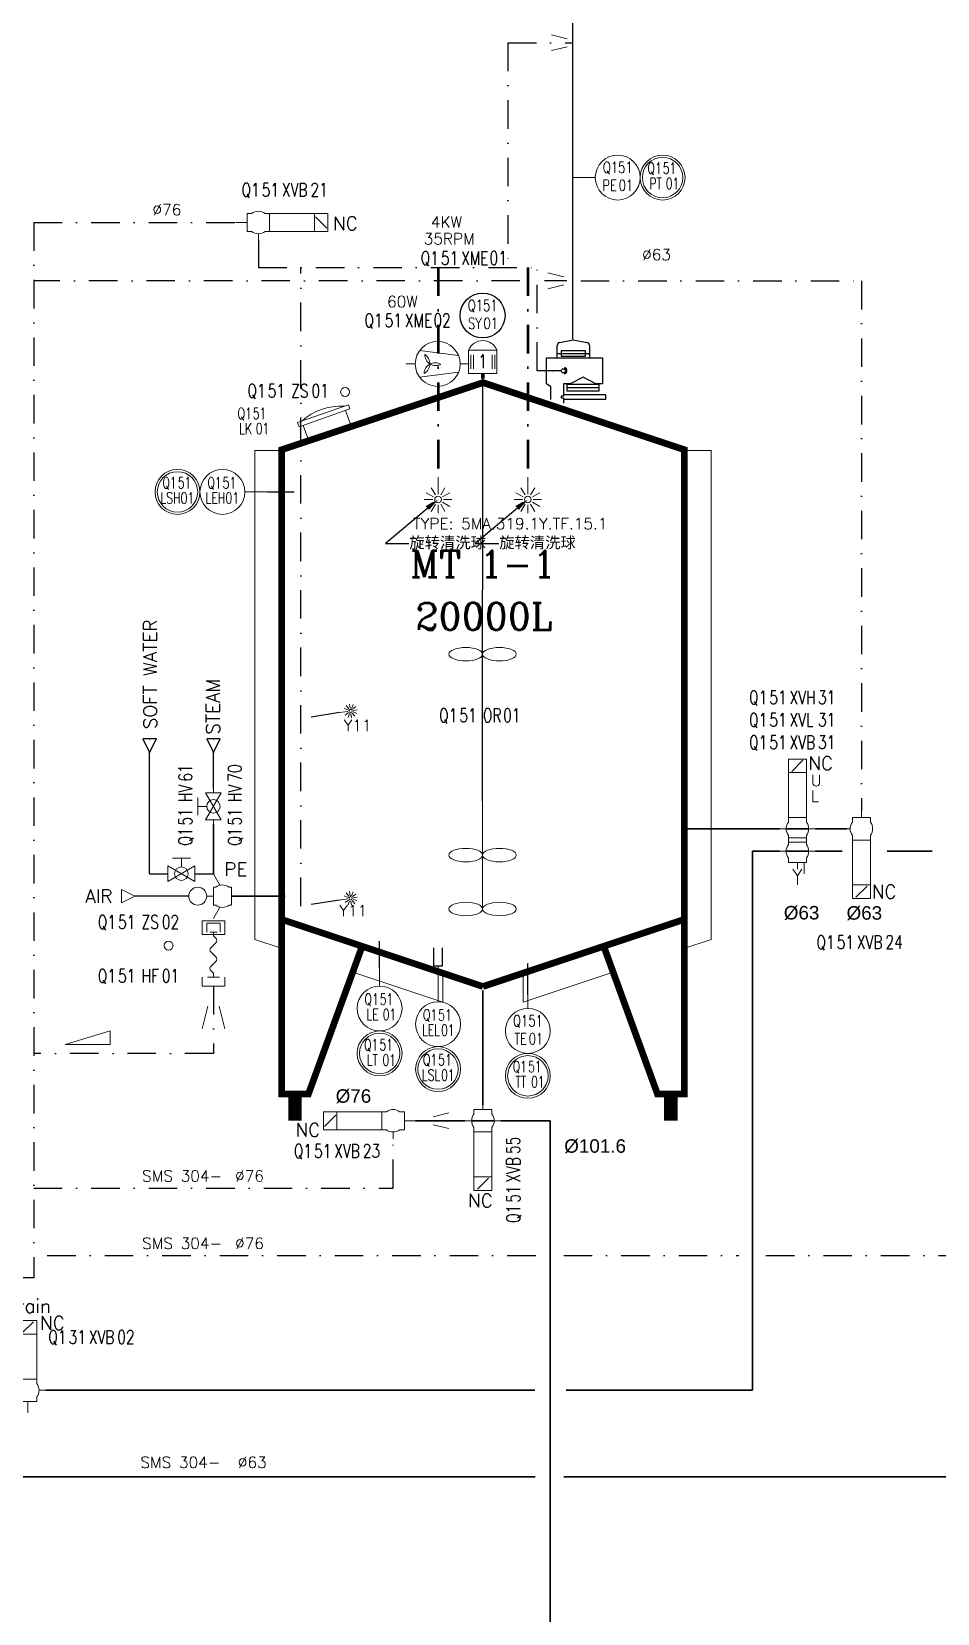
# Model space of a CAD drawing. Header units: inches. Extents: x 14562 to 16152, y 23695 to 24906.
# Drawn here: x 14751.1 to 14952.8, y 24360.5 to 24712.6 of the extents above; entities that cross this region are included whole.
import ezdxf
from ezdxf import colors
from ezdxf.entities.mleader import LeaderData, LeaderLine
from ezdxf.enums import TextEntityAlignment as Align
from ezdxf.math import Vec2, Vec3

# ---------------------------------------------------------------- set-up
doc = ezdxf.new("R2010")
doc.units = ezdxf.units.IN
doc.header["$MEASUREMENT"] = 0
doc.linetypes.add('DASHDOT2', pattern=[12.7, 6.35, -3.175, 0, -3.175])
for name, color, linetype, lineweight in [('17 Pipe CIP', 4, 'DASHDOT2', 50), ('19 Pipe Process', 30, 'Continuous', 30), ('31 Equipment', 7, 'Continuous', 9), ('33 Instruments Labels', 7, 'Continuous', 9), ('43 TXT English', 7, 'Continuous', 9)]:
    doc.layers.add(name, color=color, linetype=linetype, lineweight=lineweight)
for name, color, linetype in [('CUVERIE', 7, 'Continuous'), ('DIAMETRE', 7, 'Continuous'), ('MATERIEL-DIVERS', 7, 'Continuous'), ('POMPES-PROCESS', 7, 'Continuous'), ('REPERES', 7, 'Continuous'), ('techn-data', 7, 'Continuous'), ('TEXTE', 7, 'Continuous'), ('TEXTES', 7, 'Continuous'), ('TUYAUTERIE-AIR INSTRUMENT', 3, 'Continuous'), ('TUYAUTERIE-EAU', 5, 'Continuous'), ('TUYAUTERIE-GAZ', 3, 'Continuous'), ('TUYAUTERIE-NEP', 4, 'DASHDOT2'), ('TUYAUTERIE-VAPEUR', 6, 'Continuous'), ('TXT_FR', 7, 'Continuous'), ('VANNES', 7, 'Continuous')]:
    doc.layers.add(name, color=color, linetype=linetype)
doc.layers.get('REPERES').off()
doc.styles.add('ROMANC', font='romanc')
doc.styles.add('ROMANS', font='ROMANS.SHX')
doc.styles.add('ROMANT', font='romant')
doc.styles.get("Standard").update_dxf_attribs({"font": 'arial.ttf'})

# ---------------------------------------------------------------- blocks, each defined once
blk = doc.blocks.new('EGOUT')
at = {"color": 7}
for p, q in [((-3.2, 9.61), (0, 4.81)), ((0, 4.81), (3.2, 9.61)), ((0, 4.81), (0, 0))]:
    blk.add_line(p, q, dxfattribs=at)
at = {"color": 7, "extrusion": (0, -1, 0)}
blk.add_point((0, 0), dxfattribs=at)
at = {"layer": 'POMPES-PROCESS', "style": 'ROMANS'}
blk.add_attdef('EGOUT', text='', height=3, dxfattribs=at).set_placement((0, -4), align=Align.MIDDLE)
blk = doc.blocks.new('APV-TNK-GEN-11')
at = {"layer": '31 Equipment', "color": 7}
for points, const_width in [([(-14.94, 21.58), (-21.58, 3.32), (-24.9, 3.32), (-24.9, 83), (0, 91.3), (24.9, 83), (24.9, 3.32), (21.58, 3.32), (14.94, 21.58)], 0.83), ([(-24.9, 24.9), (0, 16.6)], 0.83), ([(24.9, 24.9), (0, 16.6)], 0.83), ([(-23.24, 3.32), (-23.24, 0)], 1.66), ([(23.24, 3.32), (23.24, 0)], 1.66)]:
    blk.add_lwpolyline(points, dxfattribs=dict(at, const_width=const_width))
at = {"layer": '31 Equipment', "ltscale": 38}
blk.add_point((0, 16), dxfattribs=at)
blk = doc.blocks.new('APV-TNK-INSULAT-12')
at = {"layer": '31 Equipment', "color": 7}
for p, q in [((-24.95, 67), (-28.22, 67)), ((-28.22, 67), (-28.22, 6.51)), ((24.95, 67), (28.22, 67)), ((28.22, 67), (28.22, 6.51)), ((-28.22, 6.51), (-24.95, 5.42)), ((28.22, 6.51), (24.95, 5.42)), ((-15.74, 2.35), (-4.98, -1.24)), ((-4.98, -1.24), (-4.98, 2.26)), ((15.74, 2.35), (4.98, -1.24)), ((4.98, -1.24), (4.98, 2.26))]:
    blk.add_line(p, q, dxfattribs=at)
at = {"layer": '31 Equipment'}
for p, q in [((-24.95, 5.42), (-24.95, 67)), ((24.95, 5.42), (24.95, 67)), ((-15.74, 2.35), (-14.94, 5.58)), ((-14.94, 5.58), (-4.98, 2.26)), ((14.94, 5.58), (4.98, 2.26)), ((15.74, 2.35), (14.94, 5.58))]:
    blk.add_line(p, q, dxfattribs=at)
at = {"layer": '31 Equipment', "ltscale": 38}
blk.add_point((0, 0), dxfattribs=at)
blk = doc.blocks.new('APV-INS-M-L-LE2')
at = {"layer": '31 Equipment', "color": 7}
blk.add_line((5, 0), (13, 0), dxfattribs=at)
at = {"layer": '31 Equipment', "lineweight": 25}
blk.add_lwpolyline([(17, 1), (13, 1), (13, 0), (13, -1), (17, -1)], dxfattribs=at)
at = {"layer": '31 Equipment', "color": 7}
blk.add_circle((0, 0), 5, dxfattribs=at)
at = {"layer": '33 Instruments Labels', "style": 'ROMANS', "width": 0.8}
blk.add_attdef('LE?', text='', height=3, dxfattribs=at).set_placement((0, 0), align=Align.MIDDLE)
blk = doc.blocks.new('APV-INS-F-L-LS')
at = {"layer": '31 Equipment'}
for radius in [5, 4.5]:
    blk.add_circle((0, 0), radius, dxfattribs=at)
at = {"layer": '33 Instruments Labels', "style": 'ROMANS', "width": 0.8}
blk.add_attdef('LS?', text='', height=3, dxfattribs=at).set_placement((0, 0), align=Align.MIDDLE)
blk = doc.blocks.new('APV-INS-M-L-TE')
at = {"layer": '31 Equipment', "color": 7}
blk.add_line((0, -5), (0, -10), dxfattribs=at)
blk.add_circle((0, 0), 5, dxfattribs=at)
at = {"layer": '33 Instruments Labels', "style": 'ROMANS', "width": 0.8, "flags": 8}
blk.add_attdef('TE', text='', height=3, dxfattribs=at).set_placement((0, 0), align=Align.MIDDLE)
blk = doc.blocks.new('APV-INS-F-L-TT')
at = {"layer": '31 Equipment'}
for radius in [5, 4.5]:
    blk.add_circle((0, 0), radius, dxfattribs=at)
blk = doc.blocks.new('APV-TNK-ACC-MOT-1')
at = {"layer": '31 Equipment', "color": 7}
for p, q in [((3.15, 6.4), (-3.15, 6.4)), ((-3.15, 6.4), (-3.15, 1.15)), ((-2.64, 5.35), (-2.64, 2.2)), ((-2.1, 5.35), (-2.1, 2.2)), ((2.1, 5.35), (2.1, 2.2)), ((2.66, 5.35), (2.66, 2.2)), ((3.15, 1.15), (3.15, 6.4)), ((-3.15, 1.15), (3.15, 1.15))]:
    blk.add_line(p, q, dxfattribs=at)
blk.add_arc((0, 5.09), 3.41, 22.6199, 157.3801, dxfattribs=at)
at = {"layer": '31 Equipment', "ltscale": 38}
blk.add_point((0, 0), dxfattribs=at)
at = {"layer": '31 Equipment', "color": 7}
blk.add_trace([(-0.39, 0), (0.39, 0), (-0.39, 1.15), (0.39, 1.15)], dxfattribs=at)
at = {"layer": '31 Equipment', "style": 'ROMANT', "width": 0.8}
blk.add_text('1', height=3, dxfattribs=at).set_placement((0, 3.89), align=Align.MIDDLE)
blk = doc.blocks.new('APV-INS-M-L-LE1')
at = {"layer": '31 Equipment', "color": 7}
blk.add_line((0, -5), (0, -10), dxfattribs=at)
blk.add_circle((0, 0), 5, dxfattribs=at)
blk = doc.blocks.new('APV-TNK-ACC-MANHOLE-1')
at = {"layer": '31 Equipment'}
for p, q in [((-6, 3), (-6, 4)), ((-6, 4), (6, 4)), ((6, 3), (6, 4)), ((-6, 3), (6, 3)), ((-5, 0), (-5, 3)), ((5, 3), (5, 0))]:
    blk.add_line(p, q, dxfattribs=at)
blk.add_arc((0, -8), 13, 67.3801, 112.6199, dxfattribs=at)
blk = doc.blocks.new('APV-INS-POS-GEN-1')
at = {"layer": '31 Equipment', "color": 5}
blk.add_circle((0, 0), 1, dxfattribs=at)
blk = doc.blocks.new('APV-TNK-ACC-AGIT-1')
at = {"layer": '31 Equipment'}
blk.add_line((0, 0), (0, -8), dxfattribs=at)
for centre in [(-2.5, -8), (2.5, -8)]:
    blk.add_ellipse(centre, major_axis=(-2.5, 0), ratio=0.4, dxfattribs=at)
blk = doc.blocks.new('APV-FTG-CONX-QUICK-1')
at = {"layer": '31 Equipment'}
for p, q in [((-0.5, 2.5), (2.5, 2.5)), ((-0.5, -2.5), (-0.5, 2.5)), ((0, 1.5), (2, 1.5)), ((0, 0.83), (0, -0.83)), ((2, 1.5), (2, -1.5)), ((2.5, 2.5), (2.5, -2.5)), ((2.5, -2.5), (-0.5, -2.5)), ((0, -0.83), (0, -0.83)), ((2, -1.5), (0, -1.5))]:
    blk.add_line(p, q, dxfattribs=at)
blk = doc.blocks.new('APV-FTG-CONX-HOSE-1')
at = {"layer": '31 Equipment'}
for p, q in [((-4.17, 0), (-5, 0)), ((4.17, 0), (5, 0))]:
    blk.add_line(p, q, dxfattribs=at)
for points in [[(-4.17, 0), (-3.63, 0.5), (-3.42, 0.71), (-3.13, 0.79), (-2.83, 0.71), (-2.58, 0.5), (-1.54, -0.5), (-1.33, -0.71), (-1.04, -0.79), (-0.75, -0.71), (-0.5, -0.5), (0, 0)], [(0, 0), (0.54, 0.5), (0.75, 0.71), (1.04, 0.79), (1.33, 0.71), (1.58, 0.5), (2.62, -0.5), (2.83, -0.71), (3.12, -0.79), (3.42, -0.71), (3.67, -0.5), (4.17, 0)]]:
    blk.add_lwpolyline(points, dxfattribs=at)
blk = doc.blocks.new('APV-FTG-CONX-SCREWED-1')
at = {"layer": '31 Equipment'}
for p, q in [((0, 2.5), (2, 2.5)), ((0, 1.33), (0, -1.33)), ((2, 2.5), (2, -2.5)), ((0, -1.33), (0, -1.33)), ((2, -2.5), (0, -2.5))]:
    blk.add_line(p, q, dxfattribs=at)
blk = doc.blocks.new('APV-FCE-GEN-REDCON-1')
at = {"layer": '31 Equipment', "color": 7}
for p, q in [((-2.5, 2.5), (2.5, 1.25)), ((2.5, 1.25), (2.5, 1.25)), ((2.5, -1.25), (-2.5, -2.5))]:
    blk.add_line(p, q, dxfattribs=at)
blk = doc.blocks.new('APV-SIGN-FLOW-SLOPE-1')
at = {"layer": '31 Equipment'}
blk.add_lwpolyline([(-5, 2), (5, 2), (5, 5), (-5, 2)], dxfattribs=at)
at = {"layer": '31 Equipment', "style": 'ROMANS'}
blk.add_attdef('%', text='', height=2, rotation=16.6992, dxfattribs=at).set_placement((-0.64, 4.87), align=Align.MIDDLE)
blk = doc.blocks.new('APV-INS-F-L-LT')
at = {"layer": '31 Equipment'}
for radius in [5, 4.5]:
    blk.add_circle((0, 0), radius, dxfattribs=at)
blk = doc.blocks.new('SPB')
at = {"color": 7}
for p, q in [((0, -6), (0, 0)), ((-2.598, -9), (-1.302, -8.25)), ((-2.124, -9.624), (-1.062, -8.562)), ((-1.5, -10.098), (-0.75, -8.802)), ((-0.774, -10.398), (-0.39, -8.952)), ((0, -10.5), (0, -9)), ((0.774, -10.398), (0.39, -8.952)), ((1.5, -10.098), (0.75, -8.802)), ((2.124, -9.624), (1.062, -8.562)), ((2.598, -9), (1.302, -8.25))]:
    blk.add_line(p, q, dxfattribs=at)
blk.add_circle((0, -7.5), 1.5, dxfattribs=at)
at = {"color": 7, "extrusion": (0, 1, 0)}
blk.add_point((0, 0), dxfattribs=at)
blk = doc.blocks.new('GOAVEC')
at = {"layer": 'MATERIEL-DIVERS'}
for p, q in [((0.48, 11.27), (3, 11.77)), ((3, 11.77), (5.52, 11.27)), ((0, 8.4), (0, 10.68)), ((0, 9.21), (6, 9.21)), ((5.28, 9.71), (0.72, 9.71)), ((0.72, 9.71), (0.72, 8.7)), ((5.28, 8.7), (5.28, 9.71)), ((6, 10.68), (6, 8.4)), ((-0.74, 6), (-2.03, 6)), ((-2, 8.4), (8.4, 8.4)), ((-2, 3.6), (-2, 8.4)), ((0.72, 8.7), (5.28, 8.7)), ((8.4, 8.4), (8.4, 3.6)), ((-1.2, 3), (-2, 3.6)), ((-1.2, 0.7), (-1.2, 3)), ((2.26, 3.6), (1.2, 3.6)), ((1.2, 3.6), (1.2, 1.27)), ((1.8, 3.49), (1.8, 2.29)), ((7.8, 3.49), (1.8, 3.49)), ((4.8, 4.8), (2.53, 3.66)), ((7.07, 3.66), (4.8, 4.8)), ((8.4, 3.6), (7.34, 3.6)), ((7.8, 2.29), (7.8, 3.49)), ((0.76, 1.27), (0.76, 1.01)), ((1.2, 1.27), (0.76, 1.27)), ((0.76, 1.01), (1.2, 1.01)), ((9, 1.52), (1.19, 1.52)), ((1.19, 1.01), (1.19, 0.72)), ((1.19, 0.72), (9, 0.72)), ((1.2, 1.01), (1.2, 0)), ((1.8, 2.89), (7.8, 2.89)), ((1.8, 2.29), (7.8, 2.29)), ((9, 0.72), (9, 1.52))]:
    blk.add_line(p, q, dxfattribs=at)
for centre, start, end in [((0.6, 10.68), 101.3099, 180), ((5.4, 10.68), 0, 78.6901), ((2.26, 4.2), 270, 296.5651), ((7.34, 4.2), 243.4349, 270)]:
    blk.add_arc(centre, 0.6, start, end, dxfattribs=at)
at = {"layer": 'MATERIEL-DIVERS', "color": 7, "extrusion": (1, 0, 0)}
for p in [(6, 9), (9, 1)]:
    blk.add_point(p, dxfattribs=at)
at = {"layer": 'MATERIEL-DIVERS', "color": 2}
for p in [(6, 9), (-2, 6), (9, 1)]:
    blk.add_point(p, dxfattribs=at)
at = {"layer": 'MATERIEL-DIVERS', "color": 7, "extrusion": (-1, 0, 0)}
blk.add_point((-2, 6), dxfattribs=at)
at = {"layer": 'MATERIEL-DIVERS', "xscale": 0.2499010929244832, "yscale": 0.2499010929244832, "zscale": 0.2499010929244832, "rotation": 90}
blk.add_blockref('SPB', (-0.74, 6), dxfattribs=at)
blk = doc.blocks.new('INSTR-M-L-SY')
at = {"layer": 'MATERIEL-DIVERS', "color": 7}
blk.add_circle((0, 0), 5, dxfattribs=at)
blk = doc.blocks.new('APV-VLV-SSEAT-SW42-3')
at = {"layer": '31 Equipment', "ltscale": 38}
for p, q in [((1.25, 15.25), (-1.25, 12.75)), ((-2, 2.5), (-2, 1.5)), ((2, 2.5), (2, 1.5)), ((-2, -2.5), (-2, -1.5)), ((2, -2.5), (-2, -2.5)), ((-2, -2.5), (2, -2.5)), ((0, -2.5), (0, -5)), ((2, -2.5), (2, -1.5))]:
    blk.add_line(p, q, dxfattribs=at)
at = {"layer": '31 Equipment'}
for p, q in [((-4, 0), (-2.5, 0)), ((2.5, 0), (4, 0))]:
    blk.add_line(p, q, dxfattribs=at)
at = {"layer": '31 Equipment', "lineweight": 30}
blk.add_line((2.5, 0), (-2.5, 0), dxfattribs=at)
at = {"layer": '31 Equipment', "ltscale": 38}
for points in [[(-2, 12.5), (2, 12.5), (2, 15.5), (-2, 15.5)], [(-2, 2.5), (2, 2.5), (2, 12.5), (-2, 12.5)]]:
    blk.add_lwpolyline(points, close=True, dxfattribs=at)
for start, end in [(143.1301, 216.8699), (323.1301, 36.8699)]:
    blk.add_arc((0, 0), 2.5, start, end, dxfattribs=at)
blk = doc.blocks.new('APV-VLV-SSEAT-SW41-3')
at = {"layer": '31 Equipment', "ltscale": 38}
for p, q in [((1.25, 15.25), (-1.25, 12.75)), ((-2, 2.5), (-2, 1.5)), ((2, 2.5), (2, 1.5)), ((2.5, 0), (4, 0)), ((-2, -2.5), (-2, -1.5)), ((2, -2.5), (-2, -2.5)), ((-2, -2.5), (2, -2.5)), ((0, -2.5), (0, -5)), ((2, -2.5), (2, -1.5))]:
    blk.add_line(p, q, dxfattribs=at)
for points in [[(-2, 12.5), (2, 12.5), (2, 15.5), (-2, 15.5)], [(-2, 2.5), (2, 2.5), (2, 12.5), (-2, 12.5)]]:
    blk.add_lwpolyline(points, close=True, dxfattribs=at)
for start, end in [(143.1301, 216.8699), (323.1301, 36.8699)]:
    blk.add_arc((0, 0), 2.5, start, end, dxfattribs=at)
blk = doc.blocks.new('APV-VLV-SAMPL-PRD20-2')
at = {"layer": '31 Equipment', "ltscale": 38}
for p, q in [((-2.54, 2.44), (-4, 5)), ((-4, 0), (-5.5, 0)), ((-4, 2), (-3.5, 2)), ((-4, 2), (-4, -2)), ((0, 2), (-0.5, 2)), ((0, 2), (0, -2)), ((0, -2), (0, 2)), ((-4, -2), (-3.5, -2)), ((-2.54, -2.44), (-4, -5)), ((0, -2), (-0.5, -2))]:
    blk.add_line(p, q, dxfattribs=at)
at = {"layer": '31 Equipment'}
blk.add_circle((-7.5, 0), 2, dxfattribs=at)
at = {"layer": '31 Equipment', "ltscale": 38}
for start, end in [(53.1301, 126.8699), (233.1301, 306.8699)]:
    blk.add_arc((-2, 0), 2.5, start, end, dxfattribs=at)
blk = doc.blocks.new('APV-VLV-DSEAT-DA34-3')
at = {"layer": '31 Equipment', "ltscale": 38}
for p, q in [((1.25, 20.25), (-1.25, 17.75)), ((-2, 7.5), (-2, 6.5)), ((2, 7.5), (2, 6.5)), ((-4, 5), (-2.5, 5)), ((4, 5), (2.5, 5)), ((-2, 3), (-2, 3.5)), ((-2, 2), (-2, 1.5)), ((2, 3), (2, 3.5)), ((2, 2), (2, 1.5)), ((-4, 0), (-2.5, 0)), ((-2, -2.5), (-2, -1.5)), ((-2, -2.5), (2, -2.5)), ((0, -2.5), (0, -4)), ((1.5, -2.5), (1.5, -5)), ((2, -2.5), (2, -1.5)), ((2.5, 0), (4, 0)), ((0, -5.5), (-1, -4)), ((1, -4), (0, -5.5)), ((0, -5.5), (0, -7.5))]:
    blk.add_line(p, q, dxfattribs=at)
at = {"layer": '31 Equipment', "lineweight": 30}
for p, q in [((-2.5, 5), (2.5, 5)), ((-2.5, 0), (2.5, 0))]:
    blk.add_line(p, q, dxfattribs=at)
at = {"layer": '31 Equipment', "ltscale": 38}
for points in [[(-2, 17.5), (2, 17.5), (2, 20.5), (-2, 20.5)], [(-2, 7.5), (2, 7.5), (2, 17.5), (-2, 17.5)], [(-2, 3), (2, 3), (2, 2), (-2, 2)]]:
    blk.add_lwpolyline(points, close=True, dxfattribs=at)
for centre, start, end in [((0, 5), 143.1301, 216.8699), ((0, 5), 323.1301, 36.8699), ((0, 0), 143.1301, 216.8699), ((0, 0), 323.1301, 36.8699)]:
    blk.add_arc(centre, 2.5, start, end, dxfattribs=at)
at = {"layer": '31 Equipment', "style": 'ROMANS', "flags": 8}
for tag, p in [('U', (3, 14.5)), ('L', (3, 11))]:
    blk.add_attdef(tag, p, '', height=2.5, dxfattribs=at)
blk = doc.blocks.new('APV-SIGN-ARW-FLOW-1')
at = {"layer": '31 Equipment'}
for p, q in [((-1.5, -1.5), (-1.5, 1.5)), ((-1.5, 1.5), (1.5, 0)), ((1.5, 0), (-1.5, -1.5))]:
    blk.add_line(p, q, dxfattribs=at)
blk = doc.blocks.new('APV-TNK-ACC-SPRAYBALL-1')
at = {"layer": '31 Equipment'}
for p, q in [((0, -3.81), (0, 0)), ((-1.03, -4.4), (-2.65, -3.47)), ((-0.6, -3.97), (-1.53, -2.35)), ((0.6, -3.97), (1.53, -2.35)), ((1.03, -4.4), (2.65, -3.47)), ((-1.19, -5), (-3.05, -5)), ((-1.03, -5.6), (-2.65, -6.53)), ((-0.6, -6.03), (-1.53, -7.65)), ((0, -6.19), (0, -8.05)), ((0.6, -6.03), (1.53, -7.65)), ((1.03, -5.6), (2.65, -6.53)), ((1.19, -5), (3.05, -5))]:
    blk.add_line(p, q, dxfattribs=at)
blk.add_circle((0, -5), 0.738, dxfattribs=at)
blk = doc.blocks.new('APV-INS-M-L-PE')
at = {"layer": '31 Equipment', "color": 7}
blk.add_line((0, -5), (0, -10), dxfattribs=at)
blk.add_circle((0, 0), 5, dxfattribs=at)
at = {"layer": '33 Instruments Labels', "style": 'ROMANS', "width": 0.8, "flags": 8}
blk.add_attdef('PE', text='', height=3, dxfattribs=at).set_placement((0, 0), align=Align.MIDDLE)
blk = doc.blocks.new('APV-INS-F-L-PT')
at = {"layer": '31 Equipment'}
for radius in [5, 4.5]:
    blk.add_circle((0, 0), radius, dxfattribs=at)
blk = doc.blocks.new('REPINS2')
at = {"layer": 'TEXTES', "style": 'ROMANS', "width": 0.7}
for tag, p in [('ZONE', (-3.35, 0.8)), ('SOUSZONE', (0.05, 0.8)), ('NUM', (0.7, -2.6))]:
    blk.add_attdef(tag, p, '', height=2.5, dxfattribs=at)
blk.add_attdef('ELEMENT', text='', height=2.5, dxfattribs=at).set_placement((-1.56, -2.59), align=Align.CENTER)
blk = doc.blocks.new('REPNORM')
at = {"layer": 'TEXTES', "style": 'ROMANS', "width": 0.75}
for tag, p in [('ZONE', (-9.75, -1.25)), ('SOUSZONE', (-5.25, -1.25)), ('ELEMENT', (0, -1.25)), ('NUM', (4.5, -1.25))]:
    blk.add_attdef(tag, p, '', height=3, dxfattribs=at)
blk = doc.blocks.new('REPINS')
at = {"layer": 'TEXTES', "style": 'ROMANS', "width": 0.75}
for tag, p in [('ZONE', (-3.3, 1)), ('SOUSZONE', (0.1, 1)), ('NUM', (0.2, -3))]:
    blk.add_attdef(tag, p, '', height=2.5, dxfattribs=at)
blk.add_attdef('ELEMENT', text='', height=2.5, dxfattribs=at).set_placement((-0.2, -3), align=Align.RIGHT)
blk = doc.blocks.new('REPNORM1')
at = {"layer": 'TEXTES', "style": 'ROMANS', "width": 0.75}
for tag, p in [('ZONE', (-9.75, -1.25)), ('SOUSZONE', (-5.25, -1.25)), ('ELEMENT', (-0.75, -1.25)), ('NUM', (5.59, -1.22))]:
    blk.add_attdef(tag, p, '', height=3, dxfattribs=at)
blk = doc.blocks.new('APV-PMP-GEN-FAN-1')
at = {"layer": '31 Equipment', "ltscale": 38}
for p, q in [((-5, 0), (-7, 0)), ((5, 0), (7, 0))]:
    blk.add_line(p, q, dxfattribs=at)
at = {"layer": '31 Equipment', "color": 7}
for p, q in [((4.62, 1.91), (-4.01, 2.99)), ((-3.44, 2.92), (-3.44, 2.92)), ((-4.03, -2.96), (4.65, -1.85))]:
    blk.add_line(p, q, dxfattribs=at)
blk.add_circle((0, 0), 5, dxfattribs=at)
for centre, radius, start, end in [((-4.14, 0.04), 2.42, 297.7105, 59.0333), ((-0.6, -2.14), 2.41, 57.3705, 179.0726), ((-0.42, 2.11), 2.48, 179.801, 296.7761)]:
    blk.add_arc(centre, radius, start, end, dxfattribs=at)
blk = doc.blocks.new('FLE23-A')
at = {"color": 7}
for p, q in [((0, 1.5), (-3, 0)), ((-3, 0), (0, -1.5)), ((0, -1.5), (0, 1.5))]:
    blk.add_line(p, q, dxfattribs=at)
at = {"layer": 'MATERIEL-DIVERS', "color": 7, "extrusion": (-1, 0, 0)}
blk.add_point((-3, 0), dxfattribs=at)
at = {"layer": 'MATERIEL-DIVERS', "color": 2}
for p in [(-3, 0), (0, 0)]:
    blk.add_point(p, dxfattribs=at)
at = {"layer": 'MATERIEL-DIVERS', "color": 7, "extrusion": (1, 0, 0)}
blk.add_point((0, 0), dxfattribs=at)
blk = doc.blocks.new('APV-VLVM-BALL-KHV+MF-1')
at = {"layer": '31 Equipment', "ltscale": 38}
for p, q in [((-3, 0), (-4, 0)), ((3, 0), (4, 0))]:
    blk.add_line(p, q, dxfattribs=at)
at = {"layer": '31 Equipment'}
for p, q in [((-3, 1.734), (-3, -1.734)), ((-3, -1.734), (3, 1.734)), ((3, -1.734), (-3, 1.734)), ((-2, 3.5), (2, 3.5)), ((0, 1.5), (0, 3.5)), ((3, 1.734), (3, -1.734))]:
    blk.add_line(p, q, dxfattribs=at)
blk.add_circle((0, 0), 1.5, dxfattribs=at)

msp = doc.modelspace()

# ---------------------------------------------------------------- linework, layer by layer
at = {"layer": '17 Pipe CIP'}
for p, q in [((14841.59, 24660.14), (14841.59, 24613.44)), ((14861.59, 24660.14), (14861.59, 24613.44))]:
    msp.add_line(p, q, dxfattribs=at)
at = {"layer": '19 Pipe Process'}
for p, q in [((14791.59, 24525.14), (14791.59, 24536.14)), ((14896.59, 24535.14), (14917.59, 24535.14)), ((14925.59, 24535.14), (14932.59, 24535.14)), ((14917.59, 24530.14), (14911.59, 24530.14)), ((14911.59, 24530.14), (14911.59, 24410.14)), ((14931.59, 24530.14), (14925.59, 24530.14)), ((14950.59, 24530.14), (14941.59, 24530.14)), ((14942.59, 24530.14), (14951.59, 24530.14)), ((14795.59, 24520.14), (14807.59, 24520.14)), ((14851.59, 24499.14), (14851.59, 24473.64)), ((14836.59, 24470.14), (14847.59, 24470.14)), ((14855.59, 24470.14), (14866.59, 24470.14)), ((14866.59, 24470.14), (14866.59, 24320.14)), ((14754.26, 24410.14), (14863.15, 24410.14)), ((14870.14, 24410.14), (14911.59, 24410.14)), ((14740.26, 24390.85), (14863.24, 24390.85)), ((14869.6, 24390.85), (15023.49, 24390.85))]:
    msp.add_line(p, q, dxfattribs=at)
at = {"layer": 'CUVERIE'}
for p, q in [((14803.59, 24610.14), (14809.59, 24610.14)), ((14828.59, 24504.14), (14828.59, 24510.14)), ((14861.59, 24498.14), (14861.59, 24505.14))]:
    msp.add_line(p, q, dxfattribs=at)
at = {"layer": 'MATERIEL-DIVERS'}
msp.add_line((14851.52, 24541.29), (14851.55, 24635.34), dxfattribs=at)
at = {"layer": 'TUYAUTERIE-AIR INSTRUMENT'}
msp.add_line((14786.09, 24520.14), (14774.09, 24520.14), dxfattribs=at)
at = {"layer": 'TUYAUTERIE-EAU'}
for p, q in [((14777.38, 24544.14), (14777.38, 24552.14)), ((14777.38, 24525.14), (14777.38, 24544.14)), ((14777.38, 24525.14), (14781.45, 24525.14)), ((14787.45, 24525.14), (14791.59, 24525.14))]:
    msp.add_line(p, q, dxfattribs=at)
at = {"layer": 'TUYAUTERIE-GAZ'}
msp.add_line((14871.59, 24644.14), (14871.59, 24716.14), dxfattribs=at)
at = {"layer": 'TUYAUTERIE-NEP'}
for p, q in [((14857.13, 24710.14), (14871.59, 24710.14)), ((14857.13, 24710.14), (14857.13, 24660.14)), ((14751.59, 24670.14), (14751.59, 24435.14)), ((14751.59, 24670.14), (14796.59, 24670.14)), ((14801.59, 24666.14), (14801.59, 24660.14)), ((14801.59, 24660.14), (14863.69, 24660.14)), ((14811.07, 24517.95), (14811.07, 24660.14)), ((14863.69, 24637.14), (14863.69, 24660.14)), ((14859.82, 24657.14), (14751.59, 24657.14)), ((14870.25, 24657.14), (14865.29, 24657.14)), ((14873.35, 24657.14), (14935.84, 24657.14)), ((14935.84, 24657.14), (14935.84, 24539.14)), ((14865.59, 24637.14), (14863.69, 24637.14)), ((14819.64, 24561), (14811.07, 24559.67)), ((14819.64, 24519.28), (14811.07, 24517.95)), ((14791.59, 24500.14), (14791.59, 24485.14)), ((14791.59, 24485.14), (14751.59, 24485.14)), ((14831.59, 24455.14), (14831.59, 24466.14)), ((14751.59, 24455.14), (14831.59, 24455.14)), ((14754.59, 24440.14), (14863.59, 24440.14)), ((14869.59, 24440.14), (14908.59, 24440.14)), ((14914.59, 24440.14), (14978.59, 24440.14)), ((14751.59, 24435.14), (14744.59, 24435.14))]:
    msp.add_line(p, q, dxfattribs=at)
at = {"layer": 'TUYAUTERIE-VAPEUR'}
msp.add_line((14791.59, 24544.14), (14791.59, 24552.14), dxfattribs=at)

# ---------------------------------------------------------------- block references
at = {"layer": '17 Pipe CIP', "xscale": -0.5, "yscale": 0.5, "rotation": 98.82907370450727}
for p in [(14819.64, 24561), (14819.64, 24519.28)]:
    msp.add_blockref('APV-TNK-ACC-SPRAYBALL-1', p, dxfattribs=at)
at = {"layer": '31 Equipment'}
for p in [(14841.59, 24613.44), (14861.59, 24613.44)]:
    msp.add_blockref('APV-TNK-ACC-SPRAYBALL-1', p, dxfattribs=at)
at = {"layer": '33 Instruments Labels', "xscale": -1, "rotation": 270}
msp.add_blockref('APV-INS-M-L-PE', (14881.59, 24680.14), dxfattribs=at)
at = {"layer": '33 Instruments Labels'}
for name, p in [('APV-INS-F-L-PT', (14891.59, 24680.14)), ('INSTR-M-L-SY', (14851.52, 24649.42)), ('APV-INS-POS-GEN-1', (14820.91, 24632.41)), ('APV-INS-F-L-LS', (14783.59, 24610.14)), ('APV-INS-POS-GEN-1', (14781.59, 24509.14)), ('APV-INS-F-L-LT', (14828.59, 24485.14)), ('APV-INS-F-L-TT', (14861.59, 24480.14))]:
    msp.add_blockref(name, p, dxfattribs=at)
for name, p, rotation in [('APV-INS-M-L-LE1', (14793.59, 24610.14), 90), ('APV-INS-M-L-LE2', (14841.59, 24491.64), 90), ('APV-INS-M-L-LE1', (14828.59, 24495.14), 180), ('APV-INS-M-L-TE', (14861.59, 24490.14), 180), ('APV-INS-F-L-LS', (14841.59, 24481.64), 270)]:
    msp.add_blockref(name, p, dxfattribs=dict(at, rotation=rotation))
at = {"layer": '33 Instruments Labels', "xscale": -1.5, "yscale": 1.5, "zscale": 1.5}
for p in [(14851.52, 24586.01), (14851.52, 24541.29), (14851.52, 24529.29)]:
    msp.add_blockref('APV-TNK-ACC-AGIT-1', p, dxfattribs=at)
at = {"layer": 'CUVERIE'}
msp.add_blockref('APV-TNK-ACC-MOT-1', (14851.55, 24635.34), dxfattribs=at)
for name, p, xscale, yscale, zscale in [('GOAVEC', (14868.11, 24629.91), 1.199999999999999, 1.199999999999999, 1.199999999999999), ('APV-TNK-GEN-11', (14851.59, 24470.14), 1.8, 1.8, 1.8), ('APV-TNK-INSULAT-12', (14851.59, 24498.78), 1.8, 1.8, 1.8)]:
    msp.add_blockref(name, p, dxfattribs=dict(at, xscale=xscale, yscale=yscale, zscale=zscale))
at = {"layer": 'CUVERIE', "rotation": 19.38190026969543}
msp.add_blockref('APV-TNK-ACC-MANHOLE-1', (14817.3, 24623.8), dxfattribs=at)
at = {"layer": 'MATERIEL-DIVERS', "xscale": -0.7, "yscale": 0.7, "zscale": 0.7, "rotation": 180}
for p in [(14868.59, 24710.14), (14867.81, 24657.14)]:
    msp.add_blockref('APV-FCE-GEN-REDCON-1', p, dxfattribs=at)
at = {"layer": 'MATERIEL-DIVERS'}
for name, p in [('APV-PMP-GEN-FAN-1', (14841.51, 24638.64)), ('APV-SIGN-FLOW-SLOPE-1', (14763.59, 24485.14))]:
    msp.add_blockref(name, p, dxfattribs=at)
for name, p, rotation in [('FLE23-A', (14777.38, 24555.14), 90), ('FLE23-A', (14791.59, 24555.14), 90), ('APV-FTG-CONX-QUICK-1', (14791.59, 24512.14), 90), ('APV-FTG-CONX-HOSE-1', (14791.59, 24507.14), 90), ('APV-FTG-CONX-SCREWED-1', (14791.59, 24502.14), 270), ('APV-FCE-GEN-REDCON-1', (14791.59, 24493.14), 90)]:
    msp.add_blockref(name, p, dxfattribs=dict(at, rotation=rotation))
at = {"layer": 'MATERIEL-DIVERS', "xscale": -0.7, "yscale": 0.7, "zscale": 0.7}
msp.add_blockref('APV-FCE-GEN-REDCON-1', (14842.28, 24470.14), dxfattribs=at)
at = {"layer": 'MATERIEL-DIVERS'}
ref = msp.add_blockref('EGOUT', (14741.59, 24416.14), dxfattribs=at)
ref.add_attrib('EGOUT', 'Drain', dxfattribs={"layer": 'POMPES-PROCESS', "height": 3, "style": 'ROMANS'}).set_placement((14750.27, 24428.96), align=Align.MIDDLE)
at = {"layer": 'REPERES'}
for name, p, values in [('REPINS', (14881.59, 24680.16), {'ZONE': 'Q1', 'SOUSZONE': '51', 'ELEMENT': 'PE', 'NUM': '01'}), ('REPINS2', (14891.59, 24680.16), {'ZONE': 'Q1', 'SOUSZONE': '51', 'NUM': '01', 'ELEMENT': 'PT'}), ('REPNORM1', (14807.59, 24677.14), {'ZONE': 'Q1', 'SOUSZONE': '51', 'ELEMENT': 'XVB', 'NUM': '21'}), ('REPNORM1', (14847.48, 24661.95), {'ZONE': 'Q1', 'SOUSZONE': '51', 'ELEMENT': 'XME', 'NUM': '01'}), ('REPINS', (14851.52, 24649.42), {'ZONE': 'Q1', 'SOUSZONE': '51', 'ELEMENT': 'SY', 'NUM': '01'}), ('REPNORM1', (14834.97, 24648.07), {'ZONE': 'Q1', 'SOUSZONE': '51', 'ELEMENT': 'XME', 'NUM': '02'}), ('REPNORM', (14808.91, 24632.41), {'ZONE': 'Q1', 'SOUSZONE': '51', 'ELEMENT': 'ZS', 'NUM': '01'}), ('REPINS2', (14800.32, 24625.58), {'ZONE': 'Q1', 'SOUSZONE': '51', 'NUM': '01', 'ELEMENT': 'LK'}), ('REPINS2', (14783.59, 24610.14), {'ZONE': 'Q1', 'SOUSZONE': '51', 'NUM': '01', 'ELEMENT': 'LSH'}), ('REPINS2', (14793.59, 24610.14), {'ZONE': 'Q1', 'SOUSZONE': '51', 'NUM': '01', 'ELEMENT': 'LEH'}), ('REPNORM1', (14920.59, 24564.14), {'ZONE': 'Q1', 'SOUSZONE': '51', 'ELEMENT': 'XVH', 'NUM': '31'}), ('REPNORM', (14851.59, 24560.14), {'ZONE': 'Q1', 'SOUSZONE': '51', 'ELEMENT': 'OR', 'NUM': '01'}), ('REPNORM1', (14920.59, 24554.14), {'ZONE': 'Q1', 'SOUSZONE': '51', 'ELEMENT': 'XVB', 'NUM': '31'}), ('REPNORM', (14775.59, 24514.14), {'ZONE': 'Q1', 'SOUSZONE': '51', 'ELEMENT': 'ZS', 'NUM': '02'}), ('REPNORM1', (14935.59, 24509.64), {'ZONE': 'Q1', 'SOUSZONE': '51', 'ELEMENT': 'XVB', 'NUM': '24'}), ('REPNORM', (14775.59, 24502.14), {'ZONE': 'Q1', 'SOUSZONE': '51', 'ELEMENT': 'HF', 'NUM': '01'}), ('REPINS2', (14828.59, 24495.14), {'ZONE': 'Q1', 'SOUSZONE': '51', 'NUM': '01', 'ELEMENT': 'LE'}), ('REPINS2', (14841.59, 24491.64), {'ZONE': 'Q1', 'SOUSZONE': '51', 'NUM': '01', 'ELEMENT': 'LEL'}), ('REPINS', (14861.59, 24490.14), {'ZONE': 'Q1', 'SOUSZONE': '51', 'ELEMENT': 'TE', 'NUM': '01'}), ('REPINS2', (14828.5, 24485), {'ZONE': 'Q1', 'SOUSZONE': '51', 'NUM': '01', 'ELEMENT': 'LT'}), ('REPINS2', (14841.59, 24481.64), {'ZONE': 'Q1', 'SOUSZONE': '51', 'NUM': '01', 'ELEMENT': 'LSL'}), ('REPINS2', (14861.59, 24480.14), {'ZONE': 'Q1', 'SOUSZONE': '51', 'NUM': '01', 'ELEMENT': 'TT'}), ('REPNORM1', (14819.24, 24463.15), {'ZONE': 'Q1', 'SOUSZONE': '51', 'ELEMENT': 'XVB', 'NUM': '23'}), ('REPNORM1', (14764.59, 24421.72), {'ZONE': 'Q1', 'SOUSZONE': '31', 'ELEMENT': 'XVB', 'NUM': '02'})]:
    msp.add_blockref(name, p, dxfattribs=at).add_auto_attribs(values)
for name, p, rotation, values in [('REPNORM1', (14920.59, 24559.14), 7.601981207739284e-05, {'ZONE': 'Q1', 'SOUSZONE': '51', 'ELEMENT': 'XVL', 'NUM': '31'}), ('REPNORM', (14785.59, 24541.14), 90, {'ZONE': 'Q1', 'SOUSZONE': '51', 'ELEMENT': 'HV', 'NUM': '61'}), ('REPNORM', (14796.59, 24541.14), 90, {'ZONE': 'Q1', 'SOUSZONE': '51', 'ELEMENT': 'HV', 'NUM': '70'}), ('REPNORM1', (14858.59, 24457.14), 90, {'ZONE': 'Q1', 'SOUSZONE': '51', 'ELEMENT': 'XVB', 'NUM': '55'})]:
    msp.add_blockref(name, p, dxfattribs=dict(at, rotation=rotation)).add_auto_attribs(values)
at = {"layer": 'VANNES'}
for name, p, rotation in [('APV-VLV-SSEAT-SW41-3', (14801.59, 24670.14), 270), ('APV-VLVM-BALL-KHV+MF-1', (14791.59, 24540.14), 90), ('APV-VLV-SSEAT-SW41-3', (14935.84, 24535.14), 180), ('APV-VLV-SSEAT-SW42-3', (14851.59, 24470.14), 180)]:
    msp.add_blockref(name, p, dxfattribs=dict(at, rotation=rotation))
msp.add_blockref('APV-VLV-DSEAT-DA34-3', (14921.59, 24530.14), dxfattribs=at).add_auto_attribs({'U': 'U', 'L': 'L'})
at = {"layer": 'VANNES', "xscale": -1}
msp.add_blockref('APV-VLVM-BALL-KHV+MF-1', (14784.45, 24525.14), dxfattribs=at)
at = {"layer": 'VANNES'}
for name, p in [('APV-VLV-SAMPL-PRD20-2', (14795.59, 24520.14)), ('APV-VLV-SSEAT-SW41-3', (14750.26, 24410.14))]:
    msp.add_blockref(name, p, dxfattribs=at)
at = {"layer": 'VANNES', "xscale": -1}
for name, p, rotation in [('APV-SIGN-ARW-FLOW-1', (14772.59, 24520.14), 180), ('APV-VLV-SSEAT-SW41-3', (14831.59, 24470.14), 90)]:
    msp.add_blockref(name, p, dxfattribs=dict(at, rotation=rotation))

# ---------------------------------------------------------------- texts
at = {"layer": 'DIAMETRE'}
for s, p in [('%%C63', (14918.57, 24514.96)), ('%%C63', (14932.54, 24514.91)), ('%%C76', (14818.8, 24474.15)), ('%%C101.6', (14869.69, 24463.02))]:
    msp.add_text(s, height=3, dxfattribs=at).set_placement(p)
at = {"layer": 'techn-data', "style": 'ROMANS'}
for s, p in [('%%C76', (14781.23, 24672.98)), ('4KW', (14843.47, 24670.24)), ('35RPM', (14844.08, 24666.49)), ('%%C63', (14890.23, 24662.98)), ('60W', (14833.67, 24652.52)), ('TYPE: 5MA.319.1Y.TF.15.1 ', (14858.52, 24603.08)), ('Y11', (14823.69, 24558.16)), ('Y11', (14822.7, 24516.91)), ('SMS 304-', (14784.61, 24457.85)), ('%%C76', (14799.61, 24457.85)), ('SMS 304-', (14784.61, 24442.85)), ('%%C76', (14799.61, 24442.85)), ('SMS 304-', (14784.23, 24394.09)), ('%%C63', (14800.23, 24394.09))]:
    msp.add_text(s, height=2.5, dxfattribs=at).set_placement(p, align=Align.MIDDLE_CENTER)
at = {"layer": 'TEXTE', "style": 'ROMANS'}
for s, p in [('SOFT WATER', (14777.5, 24569.56)), ('STEAM', (14791.49, 24562.35))]:
    msp.add_text(s, height=3, rotation=90, dxfattribs=at).set_placement(p, align=Align.MIDDLE)
msp.add_text('AIR', height=3, dxfattribs=at).set_placement((14766.09, 24520.14), align=Align.MIDDLE)
at = {"layer": 'TEXTES', "style": 'ROMANS'}
for p in [(14818.21, 24668.43), (14924.02, 24548.24), (14938.14, 24519.64), (14809.85, 24466.6), (14848.26, 24450.87), (14752.98, 24423.62)]:
    msp.add_text('NC', height=3, dxfattribs=at).set_placement(p)
at = {"layer": 'TXT_FR', "style": 'ROMANS'}
msp.add_text('PE', height=3, dxfattribs=at).set_placement((14796.59, 24526.14), align=Align.MIDDLE)
at = {"layer": 'TXT_FR', "char_height": 6, "width": 112.5, "attachment_point": 5, "style": 'ROMANC'}
for s, insert in [('MT 1-1', (14851.59, 24594.14)), ('20000L', (14851.72, 24582.45))]:
    msp.add_mtext(s, dxfattribs=dict(at, insert=insert))

# ---------------------------------------------------------------- leaders
at = {"layer": '43 TXT English', "color": 1}
ml = msp.add_multileader_mtext('Standard', dxfattribs=at)
ml.set_content('{\\fSimSun|b0|i0|c134|p2;旋转清洗球}', color=1)
ml.set_leader_properties()
ml.build(insert=Vec2(0, 0))
ml.multileader.update_dxf_attribs({"dogleg_length": 0.36, "arrow_head_size": 3})
ctx = ml.context
ctx.base_point, ctx.char_height, ctx.arrow_head_size, ctx.landing_gap_size, ctx.plane_origin = Vec3(14835.12, 24598.68), 2.5, 3, 0.09, Vec3(14841.59, 24608.44)
notes = []
notes.append((ctx, [(0, (1, 1, 0), (14829.87, 24598.68), (1, 0), 5.25, [(0, [(14841.59, 24608.44)], 0, [])])]))
ctx.mtext.insert, ctx.mtext.flow_direction = Vec3(14835.21, 24600.13), 5
ml = msp.add_multileader_mtext('Standard', dxfattribs=at)
ml.set_content('{\\fSimSun|b0|i0|c134|p2;旋转清洗球}', color=1)
ml.set_leader_properties()
ml.build(insert=Vec2(0, 0))
ml.multileader.update_dxf_attribs({"dogleg_length": 0.36, "arrow_head_size": 3})
ctx = ml.context
ctx.base_point, ctx.char_height, ctx.arrow_head_size, ctx.landing_gap_size, ctx.plane_origin = Vec3(14855.12, 24598.68), 2.5, 3, 0.09, Vec3(14861.59, 24608.44)
notes.append((ctx, [(0, (1, 1, 0), (14849.87, 24598.68), (1, 0), 5.25, [(0, [(14861.59, 24608.44)], 0, [])])]))
ctx.mtext.insert, ctx.mtext.flow_direction = Vec3(14855.21, 24600.13), 5
for ctx, leaders in notes:
    for number, flags, end, landing, length, lines in leaders:
        leader = LeaderData()
        leader.index, (leader.has_last_leader_line, leader.has_dogleg_vector, leader.attachment_direction) = number, flags
        leader.last_leader_point, leader.dogleg_vector, leader.dogleg_length = Vec3(end), Vec3(landing), length
        for number, points, colour, breaks in lines:
            line = LeaderLine()
            line.index, line.vertices, line.color, line.breaks = number, Vec3.list(points), colors.encode_raw_color(colour), breaks
            leader.lines.append(line)
        ctx.leaders.append(leader)

doc.saveas('drawing.dxf')
